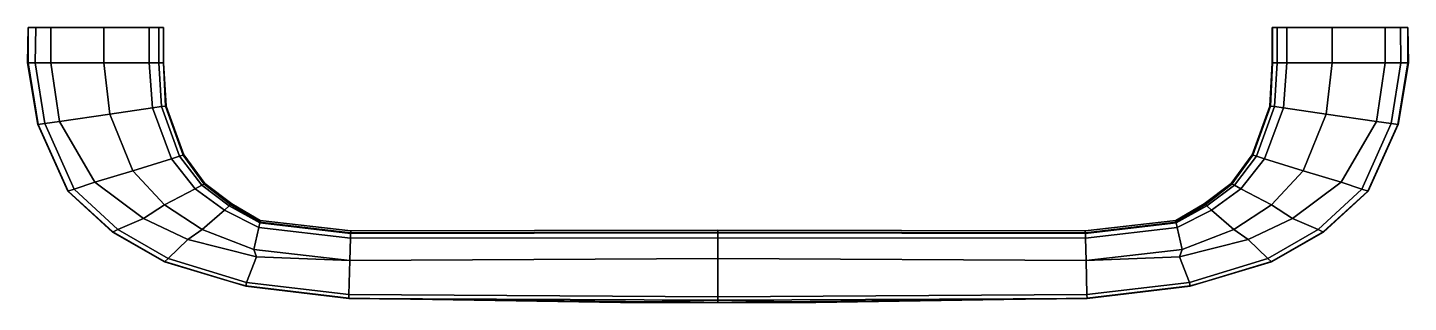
# Model space of a CAD drawing. Extents: x -71 to 71, y -28 to 0.
import ezdxf

# ---------------------------------------------------------------- set-up
doc = ezdxf.new("R2010")
doc.units = 0
doc.layers.add('DEFAULT', color=7, linetype='CONTINUOUS')

msp = doc.modelspace()

# ---------------------------------------------------------------- meshes
at = {"layer": 'DEFAULT'}
mesh = msp.add_polyface(dxfattribs=at)
corners = [(-63.17, 0, -4.37), (-63.17, -3.64, -4.37), (-68.63, -3.64, -5.5), (-68.63, 0, -5.5), (-68.63, 0, -5.5), (-70.17, 0, -3.51), (-63.85, 0, -2.66), (-63.17, 0, -4.37), (-57.52, -3.64, -1.81), (-58.51, -3.64, -2.65), (-58.51, 0, -2.65), (-57.52, 0, -1.81), (-70.95, 0, -1.53), (-63.99, 0, -1.24), (-70.95, 0, -0.03), (-63.99, 0, -0.03), (-57.03, -3.64, -0.96), (-57.03, 0, -0.96), (-57.04, -3.64, -0.03), (-57.04, 0, -0.03), (-70.23, -3.64, -3.51), (-71, -3.64, -1.53), (-70.95, 0, -1.53), (-70.17, 0, -3.51), (-68.63, -3.64, -5.5), (-68.63, 0, -5.5), (-57.52, 0, -1.81), (-58.51, 0, -2.65), (-57.03, 0, -0.96), (-58.17, -8.27, -2.56), (-62.57, -8.9, -4.19), (-57.24, -8.13, -1.75), (-56.77, -8.07, -0.94), (-56.77, -8.07, -0.13), (-67.72, -9.65, -5.27), (-70.96, -3.64, -0.03), (-70.95, 0, -0.03), (-57.04, 0, -0.03), (-58.93, 0, -0.03), (-63.17, 0, 4.31), (-68.63, 0, 5.44), (-68.63, -3.64, 5.44), (-63.17, -3.64, 4.31), (-68.63, 0, 5.44), (-63.17, 0, 4.31), (-63.85, 0, 2.6), (-70.17, 0, 3.45), (-57.52, -3.64, 1.75), (-57.52, 0, 1.75), (-58.51, 0, 2.6), (-58.51, -3.64, 2.6), (-63.99, 0, 1.18), (-70.95, 0, 1.47), (-57.03, -3.64, 0.9), (-57.03, 0, 0.9), (-70.23, -3.64, 3.45), (-70.17, 0, 3.45), (-70.95, 0, 1.47), (-71, -3.64, 1.47), (-68.63, -3.64, 5.44), (-68.63, 0, 5.44), (-58.51, 0, 2.6), (-57.52, 0, 1.75), (-57.03, 0, 0.9), (-62.57, -8.9, 4.13), (-58.17, -8.27, 2.5), (-57.24, -8.13, 1.69), (-56.77, -8.07, 0.88), (-56.77, -8.07, 0.07), (-67.72, -9.65, 5.21)]
mesh.append_faces([[corners[k] for k in face] for face in [(0, 1, 2, 3), (4, 5, 6, 7), (8, 9, 10, 11), (5, 12, 13, 6), (14, 15, 13, 12), (16, 8, 11, 17), (18, 16, 17, 19), (20, 21, 22, 23), (24, 20, 23, 25), (10, 9, 1, 0), (6, 26, 27, 7), (13, 28, 26, 6), (1, 9, 29, 30), (9, 8, 31, 29), (8, 16, 32, 31), (16, 18, 33, 32), (2, 1, 30, 34), (22, 21, 35, 36), (37, 28, 13, 38), (38, 13, 15, 15), (39, 40, 41, 42), (43, 44, 45, 46), (47, 48, 49, 50), (46, 45, 51, 52), (14, 52, 51, 15), (53, 54, 48, 47), (18, 19, 54, 53), (55, 56, 57, 58), (59, 60, 56, 55), (49, 39, 42, 50), (45, 44, 61, 62), (51, 45, 62, 63), (42, 64, 65, 50), (50, 65, 66, 47), (47, 66, 67, 53), (53, 67, 68, 18), (41, 69, 64, 42), (57, 36, 35, 58), (38, 15, 51, 37), (51, 63, 37, 37)]])
mesh = msp.add_polyface(dxfattribs=at)
corners = [(62.95, 0, -4.37), (68.41, 0, -5.5), (68.41, -3.64, -5.5), (62.95, -3.64, -4.37), (68.41, 0, -5.5), (62.95, 0, -4.37), (63.63, 0, -2.66), (69.96, 0, -3.51), (57.3, -3.64, -1.81), (57.3, 0, -1.81), (58.29, 0, -2.65), (58.29, -3.64, -2.65), (63.77, 0, -1.24), (70.73, 0, -1.53), (70.73, 0, -0.03), (63.77, 0, -0.03), (56.81, -3.64, -0.96), (56.81, 0, -0.96), (56.82, -3.64, -0.03), (56.82, 0, -0.03), (70.01, -3.64, -3.51), (69.96, 0, -3.51), (70.73, 0, -1.53), (70.78, -3.64, -1.53), (68.41, -3.64, -5.5), (68.41, 0, -5.5), (58.29, 0, -2.65), (57.3, 0, -1.81), (56.81, 0, -0.96), (62.35, -8.9, -4.19), (57.95, -8.27, -2.56), (57.02, -8.13, -1.75), (56.55, -8.07, -0.94), (56.55, -8.07, -0.13), (67.5, -9.65, -5.27), (70.73, 0, -0.03), (70.74, -3.64, -0.03), (58.71, 0, -0.03), (56.82, 0, -0.03), (62.95, 0, 4.31), (62.95, -3.64, 4.31), (68.41, -3.64, 5.44), (68.41, 0, 5.44), (68.41, 0, 5.44), (69.96, 0, 3.45), (63.63, 0, 2.6), (62.95, 0, 4.31), (57.3, -3.64, 1.75), (58.29, -3.64, 2.6), (58.29, 0, 2.6), (57.3, 0, 1.75), (70.73, 0, 1.47), (63.77, 0, 1.18), (56.81, -3.64, 0.9), (56.81, 0, 0.9), (70.01, -3.64, 3.45), (70.78, -3.64, 1.47), (70.73, 0, 1.47), (69.96, 0, 3.45), (68.41, -3.64, 5.44), (68.41, 0, 5.44), (57.3, 0, 1.75), (58.29, 0, 2.6), (56.81, 0, 0.9), (57.95, -8.27, 2.5), (62.35, -8.9, 4.13), (57.02, -8.13, 1.69), (56.55, -8.07, 0.88), (56.55, -8.07, 0.07), (67.5, -9.65, 5.21)]
mesh.append_faces([[corners[k] for k in face] for face in [(0, 1, 2, 3), (4, 5, 6, 7), (8, 9, 10, 11), (7, 6, 12, 13), (14, 13, 12, 15), (16, 17, 9, 8), (18, 19, 17, 16), (20, 21, 22, 23), (24, 25, 21, 20), (10, 0, 3, 11), (6, 5, 26, 27), (12, 6, 27, 28), (3, 29, 30, 11), (11, 30, 31, 8), (8, 31, 32, 16), (16, 32, 33, 18), (2, 34, 29, 3), (22, 35, 36, 23), (37, 15, 12, 38), (12, 28, 38, 38), (39, 40, 41, 42), (43, 44, 45, 46), (47, 48, 49, 50), (44, 51, 52, 45), (14, 15, 52, 51), (53, 47, 50, 54), (18, 53, 54, 19), (55, 56, 57, 58), (59, 55, 58, 60), (49, 48, 40, 39), (45, 61, 62, 46), (52, 63, 61, 45), (40, 48, 64, 65), (48, 47, 66, 64), (47, 53, 67, 66), (53, 18, 68, 67), (41, 40, 65, 69), (57, 56, 36, 35), (38, 63, 52, 37), (37, 52, 15, 15)]])
mesh = msp.add_polyface(dxfattribs=at)
corners = [(-57.04, -3.64, -0.03), (-56.83, -8.07, -0.03), (-56.77, -8.07, -0.13), (-70.23, -3.64, -3.51), (-68.63, -3.64, -5.5), (-67.72, -9.65, -5.27), (-69.23, -9.86, -3.38), (-71, -3.64, -1.53), (-69.96, -9.97, -1.48), (-62.57, -8.9, -4.19), (-58.17, -8.27, -2.56), (-56.23, -13.49, -2.43), (-60.2, -14.74, -3.96), (-57.24, -8.13, -1.75), (-55.39, -13.23, -1.67), (-56.77, -8.07, -0.94), (-54.97, -13.09, -0.91), (-64.1, -15.89, -4.97), (-66.22, -16.62, -3.19), (-66.88, -16.83, -1.42), (-67.72, -9.65, -5.27), (-64.1, -15.89, -4.97), (-53.8, -16.57, -2.16), (-56.96, -18.23, -3.48), (-59.11, -19.62, -4.34), (-61.75, -20.75, -2.82), (-62.28, -21.03, -1.29), (-59.11, -19.62, -4.34), (-54.55, -21.8, -3.78), (-56.58, -23.76, -2.48), (-56.58, -23.76, -2.48), (-56.96, -24.09, -1.18), (-53.08, -20.75, -3.04), (-54.55, -21.8, -3.78), (-69.92, -9.96, -0.03), (-70.96, -3.64, -0.03), (-66.84, -16.82, -0.03), (-62.25, -21.01, -0.03), (-56.94, -24.07, -0.03), (-56.77, -8.07, 0.07), (-56.83, -8.07, -0.03), (-70.23, -3.64, 3.45), (-69.23, -9.86, 3.32), (-67.72, -9.65, 5.21), (-68.63, -3.64, 5.44), (-71, -3.64, 1.47), (-69.96, -9.97, 1.42), (-62.57, -8.9, 4.13), (-60.2, -14.74, 3.9), (-56.23, -13.49, 2.37), (-58.17, -8.27, 2.5), (-55.39, -13.23, 1.61), (-57.24, -8.13, 1.69), (-54.97, -13.09, 0.85), (-56.77, -8.07, 0.88), (-66.22, -16.62, 3.14), (-64.1, -15.89, 4.91), (-66.88, -16.83, 1.36), (-67.72, -9.65, 5.21), (-64.1, -15.89, 4.91), (-56.96, -18.23, 3.42), (-53.8, -16.57, 2.1), (-61.75, -20.75, 2.76), (-59.11, -19.62, 4.28), (-62.28, -21.03, 1.23), (-59.11, -19.62, 4.28), (-56.58, -23.76, 2.42), (-54.55, -21.8, 3.72), (-56.96, -24.09, 1.12), (-56.58, -23.76, 2.42)]
mesh.append_faces([[corners[k] for k in face] for face in [(0, 1, 2, 2), (3, 4, 5, 6), (7, 3, 6, 8), (9, 10, 11, 12), (10, 13, 14, 11), (13, 15, 16, 14), (6, 5, 17, 18), (8, 6, 18, 19), (20, 9, 12, 21), (12, 11, 22, 23), (18, 17, 24, 25), (19, 18, 25, 26), (21, 12, 23, 27), (25, 24, 28, 29), (26, 25, 30, 31), (27, 23, 32, 33), (7, 8, 34, 35), (8, 19, 36, 34), (36, 19, 26, 37), (37, 26, 31, 38), (0, 39, 40, 40), (41, 42, 43, 44), (45, 46, 42, 41), (47, 48, 49, 50), (50, 49, 51, 52), (52, 51, 53, 54), (42, 55, 56, 43), (46, 57, 55, 42), (58, 59, 48, 47), (48, 60, 61, 49), (55, 62, 63, 56), (57, 64, 62, 55), (59, 65, 60, 48), (62, 66, 67, 63), (64, 68, 69, 62), (45, 35, 34, 46), (46, 34, 36, 57), (36, 37, 64, 57), (37, 38, 68, 64)]])
mesh = msp.add_polyface(dxfattribs=at)
corners = [(56.82, -3.64, -0.03), (56.55, -8.07, -0.13), (56.61, -8.07, -0.03), (70.01, -3.64, -3.51), (69.01, -9.86, -3.38), (67.5, -9.65, -5.27), (68.41, -3.64, -5.5), (70.78, -3.64, -1.53), (69.74, -9.97, -1.48), (62.35, -8.9, -4.19), (59.98, -14.74, -3.96), (56.01, -13.49, -2.43), (57.95, -8.27, -2.56), (55.17, -13.23, -1.67), (57.02, -8.13, -1.75), (54.75, -13.09, -0.91), (56.55, -8.07, -0.94), (66, -16.62, -3.19), (63.89, -15.89, -4.97), (66.66, -16.83, -1.42), (67.5, -9.65, -5.27), (63.89, -15.89, -4.97), (56.74, -18.23, -3.48), (53.58, -16.57, -2.16), (61.53, -20.75, -2.82), (58.89, -19.62, -4.34), (62.06, -21.03, -1.29), (58.89, -19.62, -4.34), (56.36, -23.76, -2.48), (54.33, -21.8, -3.78), (56.74, -24.09, -1.18), (56.36, -23.76, -2.48), (70.74, -3.64, -0.03), (69.7, -9.96, -0.03), (66.62, -16.82, -0.03), (62.03, -21.01, -0.03), (56.72, -24.07, -0.03), (56.61, -8.07, -0.03), (56.55, -8.07, 0.07), (70.01, -3.64, 3.45), (68.41, -3.64, 5.44), (67.5, -9.65, 5.21), (69.01, -9.86, 3.32), (70.78, -3.64, 1.47), (69.74, -9.97, 1.42), (62.35, -8.9, 4.13), (57.95, -8.27, 2.5), (56.01, -13.49, 2.37), (59.98, -14.74, 3.9), (57.02, -8.13, 1.69), (55.17, -13.23, 1.61), (56.55, -8.07, 0.88), (54.75, -13.09, 0.85), (63.89, -15.89, 4.91), (66, -16.62, 3.14), (66.66, -16.83, 1.36), (67.5, -9.65, 5.21), (63.89, -15.89, 4.91), (53.58, -16.57, 2.1), (56.74, -18.23, 3.42), (58.89, -19.62, 4.28), (61.53, -20.75, 2.76), (62.06, -21.03, 1.23), (58.89, -19.62, 4.28), (54.33, -21.8, 3.72), (56.36, -23.76, 2.42), (56.36, -23.76, 2.42), (56.74, -24.09, 1.12), (52.86, -20.75, 2.98), (54.33, -21.8, 3.72)]
mesh.append_faces([[corners[k] for k in face] for face in [(0, 1, 2, 2), (3, 4, 5, 6), (7, 8, 4, 3), (9, 10, 11, 12), (12, 11, 13, 14), (14, 13, 15, 16), (4, 17, 18, 5), (8, 19, 17, 4), (20, 21, 10, 9), (10, 22, 23, 11), (17, 24, 25, 18), (19, 26, 24, 17), (21, 27, 22, 10), (24, 28, 29, 25), (26, 30, 31, 24), (7, 32, 33, 8), (8, 33, 34, 19), (34, 35, 26, 19), (35, 36, 30, 26), (0, 37, 38, 38), (39, 40, 41, 42), (43, 39, 42, 44), (45, 46, 47, 48), (46, 49, 50, 47), (49, 51, 52, 50), (42, 41, 53, 54), (44, 42, 54, 55), (56, 45, 48, 57), (48, 47, 58, 59), (54, 53, 60, 61), (55, 54, 61, 62), (57, 48, 59, 63), (61, 60, 64, 65), (62, 61, 66, 67), (63, 59, 68, 69), (43, 44, 33, 32), (44, 55, 34, 33), (34, 55, 62, 35), (35, 62, 67, 36)]])
mesh = msp.add_polyface(dxfattribs=at)
corners = [(-56.77, -8.07, -0.94), (-56.77, -8.07, -0.13), (-54.97, -13.09, -0.15), (-54.97, -13.09, -0.91), (-56.83, -8.07, -0.03), (-55.04, -13.12, -0.03), (-56.23, -13.49, -2.43), (-55.39, -13.23, -1.67), (-53.12, -16.22, -1.51), (-53.8, -16.57, -2.16), (-52.79, -16.04, -0.86), (-52.79, -16.04, -0.21), (-52.88, -16.09, -0.03), (-56.96, -18.23, -3.48), (-50.78, -18.77, -1.92), (-53.08, -20.75, -3.04), (-50.29, -18.34, -1.36), (-50.04, -18.13, -0.81), (-50.04, -18.13, -0.25), (-50.14, -18.22, -0.03), (-47.26, -20.55, -1.54), (-47.76, -22.81, -2.35), (-47.16, -20.07, -1.14), (-47.11, -19.83, -0.73), (-56.58, -23.76, -2.48), (-54.55, -21.8, -3.78), (-47.51, -23.57, -2.89), (-48.52, -26.23, -1.95), (-56.96, -24.09, -1.18), (-56.58, -23.76, -2.48), (-48.52, -26.23, -1.95), (-48.6, -26.6, -1), (-54.55, -21.8, -3.78), (-47.51, -23.57, -2.89), (-48.6, -26.57, -0.03), (-50.05, -26.14, -0.03), (-56.94, -24.07, -0.03), (-56.77, -8.07, 0.88), (-54.97, -13.09, 0.85), (-54.97, -13.09, 0.09), (-56.77, -8.07, 0.07), (-56.83, -8.07, -0.03), (-55.04, -13.12, -0.03), (-56.23, -13.49, 2.37), (-53.8, -16.57, 2.1), (-53.12, -16.22, 1.45), (-55.39, -13.23, 1.61), (-52.79, -16.04, 0.8), (-52.79, -16.04, 0.15), (-52.88, -16.09, -0.03), (-56.96, -18.23, 3.42), (-53.08, -20.75, 2.98), (-50.78, -18.77, 1.86), (-50.29, -18.34, 1.3), (-50.04, -18.13, 0.75), (-50.04, -18.13, 0.2), (-50.14, -18.22, -0.03), (-59.11, -19.62, 4.28), (-54.55, -21.8, 3.72), (-47.76, -22.81, 2.29), (-47.26, -20.55, 1.48), (-47.16, -20.07, 1.08), (-47.11, -19.83, 0.67), (-56.58, -23.76, 2.42), (-48.52, -26.23, 1.89), (-47.51, -23.57, 2.83), (-54.55, -21.8, 3.72), (-56.96, -24.09, 1.12), (-48.6, -26.6, 0.94), (-48.52, -26.23, 1.89), (-56.58, -23.76, 2.42), (-47.51, -23.57, 2.83)]
mesh.append_faces([[corners[k] for k in face] for face in [(0, 1, 2, 3), (4, 5, 2, 1), (6, 7, 8, 9), (7, 3, 10, 8), (3, 2, 11, 10), (2, 5, 12, 11), (13, 9, 14, 15), (9, 8, 16, 14), (8, 10, 17, 16), (10, 11, 18, 17), (11, 12, 19, 18), (15, 14, 20, 21), (14, 16, 22, 20), (16, 17, 23, 22), (24, 25, 26, 27), (28, 29, 30, 31), (32, 15, 21, 33), (31, 34, 35, 28), (36, 28, 35, 35), (37, 38, 39, 40), (41, 40, 39, 42), (43, 44, 45, 46), (46, 45, 47, 38), (38, 47, 48, 39), (39, 48, 49, 42), (50, 51, 52, 44), (44, 52, 53, 45), (45, 53, 54, 47), (47, 54, 55, 48), (48, 55, 56, 49), (57, 58, 51, 50), (51, 59, 60, 52), (52, 60, 61, 53), (53, 61, 62, 54), (63, 64, 65, 66), (67, 68, 69, 70), (58, 71, 59, 51), (35, 34, 68, 67), (36, 35, 67, 67)]])
mesh = msp.add_polyface(dxfattribs=at)
corners = [(56.55, -8.07, -0.94), (54.75, -13.09, -0.91), (54.75, -13.09, -0.15), (56.55, -8.07, -0.13), (56.61, -8.07, -0.03), (54.82, -13.12, -0.03), (56.01, -13.49, -2.43), (53.58, -16.57, -2.16), (52.91, -16.22, -1.51), (55.17, -13.23, -1.67), (52.57, -16.04, -0.86), (52.57, -16.04, -0.21), (52.66, -16.09, -0.03), (56.74, -18.23, -3.48), (52.86, -20.75, -3.04), (50.56, -18.77, -1.92), (50.07, -18.34, -1.36), (49.82, -18.13, -0.81), (49.82, -18.13, -0.25), (49.92, -18.22, -0.03), (58.89, -19.62, -4.34), (54.33, -21.8, -3.78), (47.55, -22.81, -2.35), (47.05, -20.55, -1.54), (46.94, -20.07, -1.14), (46.89, -19.83, -0.73), (56.36, -23.76, -2.48), (48.3, -26.23, -1.95), (47.29, -23.57, -2.89), (54.33, -21.8, -3.78), (56.74, -24.09, -1.18), (48.39, -26.6, -1), (48.3, -26.23, -1.95), (56.36, -23.76, -2.48), (47.29, -23.57, -2.89), (49.83, -26.14, -0.03), (48.38, -26.57, -0.03), (56.72, -24.07, -0.03), (56.55, -8.07, 0.88), (56.55, -8.07, 0.07), (54.75, -13.09, 0.09), (54.75, -13.09, 0.85), (56.61, -8.07, -0.03), (54.82, -13.12, -0.03), (56.01, -13.49, 2.37), (55.17, -13.23, 1.61), (52.91, -16.22, 1.45), (53.58, -16.57, 2.1), (52.57, -16.04, 0.8), (52.57, -16.04, 0.15), (52.66, -16.09, -0.03), (56.74, -18.23, 3.42), (50.56, -18.77, 1.86), (52.86, -20.75, 2.98), (50.07, -18.34, 1.3), (49.82, -18.13, 0.75), (49.82, -18.13, 0.2), (49.92, -18.22, -0.03), (47.05, -20.55, 1.48), (47.55, -22.81, 2.29), (46.94, -20.07, 1.08), (46.89, -19.83, 0.67), (46.93, -20.01, -0.03), (46.89, -19.83, 0.27), (56.36, -23.76, 2.42), (54.33, -21.8, 3.72), (47.29, -23.57, 2.83), (48.3, -26.23, 1.89), (56.74, -24.09, 1.12), (56.36, -23.76, 2.42), (48.3, -26.23, 1.89), (48.39, -26.6, 0.94), (54.33, -21.8, 3.72), (47.29, -23.57, 2.83)]
mesh.append_faces([[corners[k] for k in face] for face in [(0, 1, 2, 3), (4, 3, 2, 5), (6, 7, 8, 9), (9, 8, 10, 1), (1, 10, 11, 2), (2, 11, 12, 5), (13, 14, 15, 7), (7, 15, 16, 8), (8, 16, 17, 10), (10, 17, 18, 11), (11, 18, 19, 12), (20, 21, 14, 13), (14, 22, 23, 15), (15, 23, 24, 16), (16, 24, 25, 17), (26, 27, 28, 29), (30, 31, 32, 33), (21, 34, 22, 14), (35, 36, 31, 30), (37, 35, 30, 30), (38, 39, 40, 41), (42, 43, 40, 39), (44, 45, 46, 47), (45, 41, 48, 46), (41, 40, 49, 48), (40, 43, 50, 49), (51, 47, 52, 53), (47, 46, 54, 52), (46, 48, 55, 54), (48, 49, 56, 55), (49, 50, 57, 56), (53, 52, 58, 59), (52, 54, 60, 58), (54, 55, 61, 60), (57, 62, 63, 56), (64, 65, 66, 67), (68, 69, 70, 71), (72, 53, 59, 73), (71, 36, 35, 68), (37, 68, 35, 35)]])
mesh = msp.add_polyface(dxfattribs=at)
corners = [(-50.04, -18.13, -0.81), (-50.04, -18.13, -0.25), (-47.11, -19.83, -0.33), (-47.11, -19.83, -0.73), (-50.14, -18.22, -0.03), (-47.15, -20.01, -0.03), (-47.76, -22.81, -2.35), (-47.26, -20.55, -1.54), (-37.84, -21.65, -1.54), (-37.9, -23.96, -2.35), (-47.16, -20.07, -1.14), (-37.83, -21.16, -1.14), (-37.82, -20.91, -0.73), (-37.82, -20.91, -0.33), (-37.83, -21.1, -0.03), (-48.52, -26.23, -1.95), (-47.51, -23.57, -2.89), (-38, -27.46, -1.95), (-48.6, -26.6, -1), (-48.52, -26.23, -1.95), (-38, -27.46, -1.95), (-38.01, -27.85, -1), (-48.6, -26.57, -0.03), (-38.01, -27.82, -0.03), (-47.51, -23.57, -2.89), (-0.11, -23.74, -2.38), (-0.11, -21.62, -1.61), (-0.11, -27.68, -1.72), (-50.04, -18.13, 0.75), (-47.11, -19.83, 0.67), (-47.11, -19.83, 0.27), (-50.04, -18.13, 0.2), (-50.14, -18.22, -0.03), (-47.15, -20.01, -0.03), (-47.76, -22.81, 2.29), (-37.9, -23.96, 2.29), (-37.84, -21.65, 1.48), (-47.26, -20.55, 1.48), (-37.83, -21.16, 1.08), (-47.16, -20.07, 1.08), (-37.82, -20.91, 0.67), (-37.82, -20.91, 0.27), (-37.83, -21.1, -0.03), (-48.52, -26.23, 1.89), (-38, -27.46, 1.89), (-47.51, -23.57, 2.83), (-48.6, -26.6, 0.94), (-38.01, -27.85, 0.94), (-38, -27.46, 1.89), (-48.52, -26.23, 1.89), (-47.51, -23.57, 2.83), (-0.11, -23.74, 2.32), (-0.11, -21.62, 1.55), (-0.11, -27.68, 1.66), (-0.11, -21.11, -1.18), (-0.11, -20.85, -0.76), (-0.11, -20.85, -0.33), (-0.11, -21.03, -0.03), (-0.11, -27.68, -1.72), (-0.11, -28.02, -0.94), (-10.13, -28.26, -0.03), (-0.11, -28.26, -0.03), (-0.11, -21.11, 1.13), (-0.11, -20.85, 0.7), (-0.11, -20.85, 0.27), (-0.11, -21.03, -0.03), (-0.11, -28.02, 0.88), (-0.11, -27.68, 1.66)]
mesh.append_faces([[corners[k] for k in face] for face in [(0, 1, 2, 3), (4, 5, 2, 1), (6, 7, 8, 9), (7, 10, 11, 8), (10, 3, 12, 11), (3, 2, 13, 12), (5, 14, 13, 2), (15, 16, 9, 17), (18, 19, 20, 21), (22, 18, 21, 23), (24, 6, 9, 9), (25, 9, 8, 26), (27, 17, 9, 25), (28, 29, 30, 31), (32, 31, 30, 33), (34, 35, 36, 37), (37, 36, 38, 39), (39, 38, 40, 29), (29, 40, 41, 30), (33, 30, 41, 42), (43, 44, 35, 45), (46, 47, 48, 49), (22, 23, 47, 46), (50, 35, 34, 34), (36, 35, 51, 52), (35, 44, 53, 51), (11, 54, 26, 8), (12, 55, 54, 11), (13, 56, 55, 12), (14, 57, 56, 13), (20, 58, 59, 21), (60, 23, 21, 61), (59, 61, 21, 21), (36, 52, 62, 38), (38, 62, 63, 40), (40, 63, 64, 41), (41, 64, 65, 42), (47, 66, 67, 48), (47, 23, 60, 66), (61, 66, 60, 60)]])
mesh = msp.add_polyface(dxfattribs=at)
corners = [(49.82, -18.13, -0.81), (46.89, -19.83, -0.73), (46.89, -19.83, -0.33), (49.82, -18.13, -0.25), (49.92, -18.22, -0.03), (46.93, -20.01, -0.03), (47.55, -22.81, -2.35), (37.69, -23.96, -2.35), (37.62, -21.65, -1.54), (47.05, -20.55, -1.54), (37.61, -21.16, -1.14), (46.94, -20.07, -1.14), (37.6, -20.91, -0.73), (37.6, -20.91, -0.33), (37.61, -21.1, -0.03), (48.3, -26.23, -1.95), (37.78, -27.46, -1.95), (47.29, -23.57, -2.89), (48.39, -26.6, -1), (37.79, -27.85, -1), (37.78, -27.46, -1.95), (48.3, -26.23, -1.95), (48.38, -26.57, -0.03), (37.79, -27.82, -0.03), (47.29, -23.57, -2.89), (-0.11, -23.74, -2.38), (-0.11, -21.62, -1.61), (-0.11, -27.68, -1.72), (49.82, -18.13, 0.75), (49.82, -18.13, 0.2), (46.89, -19.83, 0.27), (46.89, -19.83, 0.67), (47.55, -22.81, 2.29), (47.05, -20.55, 1.48), (37.62, -21.65, 1.48), (37.69, -23.96, 2.29), (46.94, -20.07, 1.08), (37.61, -21.16, 1.08), (37.6, -20.91, 0.67), (37.6, -20.91, 0.27), (46.93, -20.01, -0.03), (37.61, -21.1, -0.03), (48.3, -26.23, 1.89), (47.29, -23.57, 2.83), (37.78, -27.46, 1.89), (48.39, -26.6, 0.94), (48.3, -26.23, 1.89), (37.78, -27.46, 1.89), (37.79, -27.85, 0.94), (47.29, -23.57, 2.83), (-0.11, -21.62, 1.55), (-0.11, -23.74, 2.32), (-0.11, -27.68, 1.66), (-0.11, -21.11, -1.18), (-0.11, -20.85, -0.76), (-0.11, -20.85, -0.33), (-0.11, -21.03, -0.03), (-0.11, -28.02, -0.94), (-0.11, -27.68, -1.72), (9.92, -28.26, -0.03), (-0.11, -28.26, -0.03), (-0.11, -21.11, 1.13), (-0.11, -20.85, 0.7), (-0.11, -20.85, 0.27), (-0.11, -21.03, -0.03), (-0.11, -27.68, 1.66), (-0.11, -28.02, 0.88)]
mesh.append_faces([[corners[k] for k in face] for face in [(0, 1, 2, 3), (4, 3, 2, 5), (6, 7, 8, 9), (9, 8, 10, 11), (11, 10, 12, 1), (1, 12, 13, 2), (5, 2, 13, 14), (15, 16, 7, 17), (18, 19, 20, 21), (22, 23, 19, 18), (24, 7, 6, 6), (25, 26, 8, 7), (27, 25, 7, 16), (28, 29, 30, 31), (32, 33, 34, 35), (33, 36, 37, 34), (36, 31, 38, 37), (31, 30, 39, 38), (40, 41, 39, 30), (42, 43, 35, 44), (45, 46, 47, 48), (22, 45, 48, 23), (49, 32, 35, 35), (34, 50, 51, 35), (35, 51, 52, 44), (10, 8, 26, 53), (12, 10, 53, 54), (13, 12, 54, 55), (14, 13, 55, 56), (20, 19, 57, 58), (19, 23, 59, 60), (57, 19, 60, 60), (34, 37, 61, 50), (37, 38, 62, 61), (38, 39, 63, 62), (39, 41, 64, 63), (48, 47, 65, 66), (59, 23, 48, 66), (60, 59, 66, 66)]])

doc.saveas('drawing.dxf')
